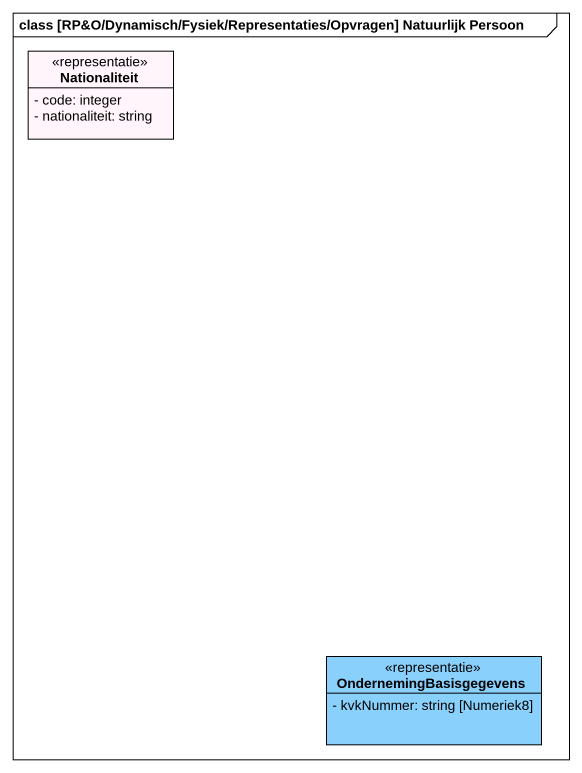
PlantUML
@startuml
mainframe class [RP&O/Dynamisch/Fysiek/Representaties/Opvragen] Natuurlijk Persoon
hide circle
hide empty members
skinparam classAttributeIconSize 0
class Nationaliteit <<representatie>> #FFF5FA {
  - code: integer
  - nationaliteit: string
}
class OndernemingBasisgegevens <<representatie>> #89D1FC {
  - kvkNummer: string [Numeriek8]
}
@enduml
